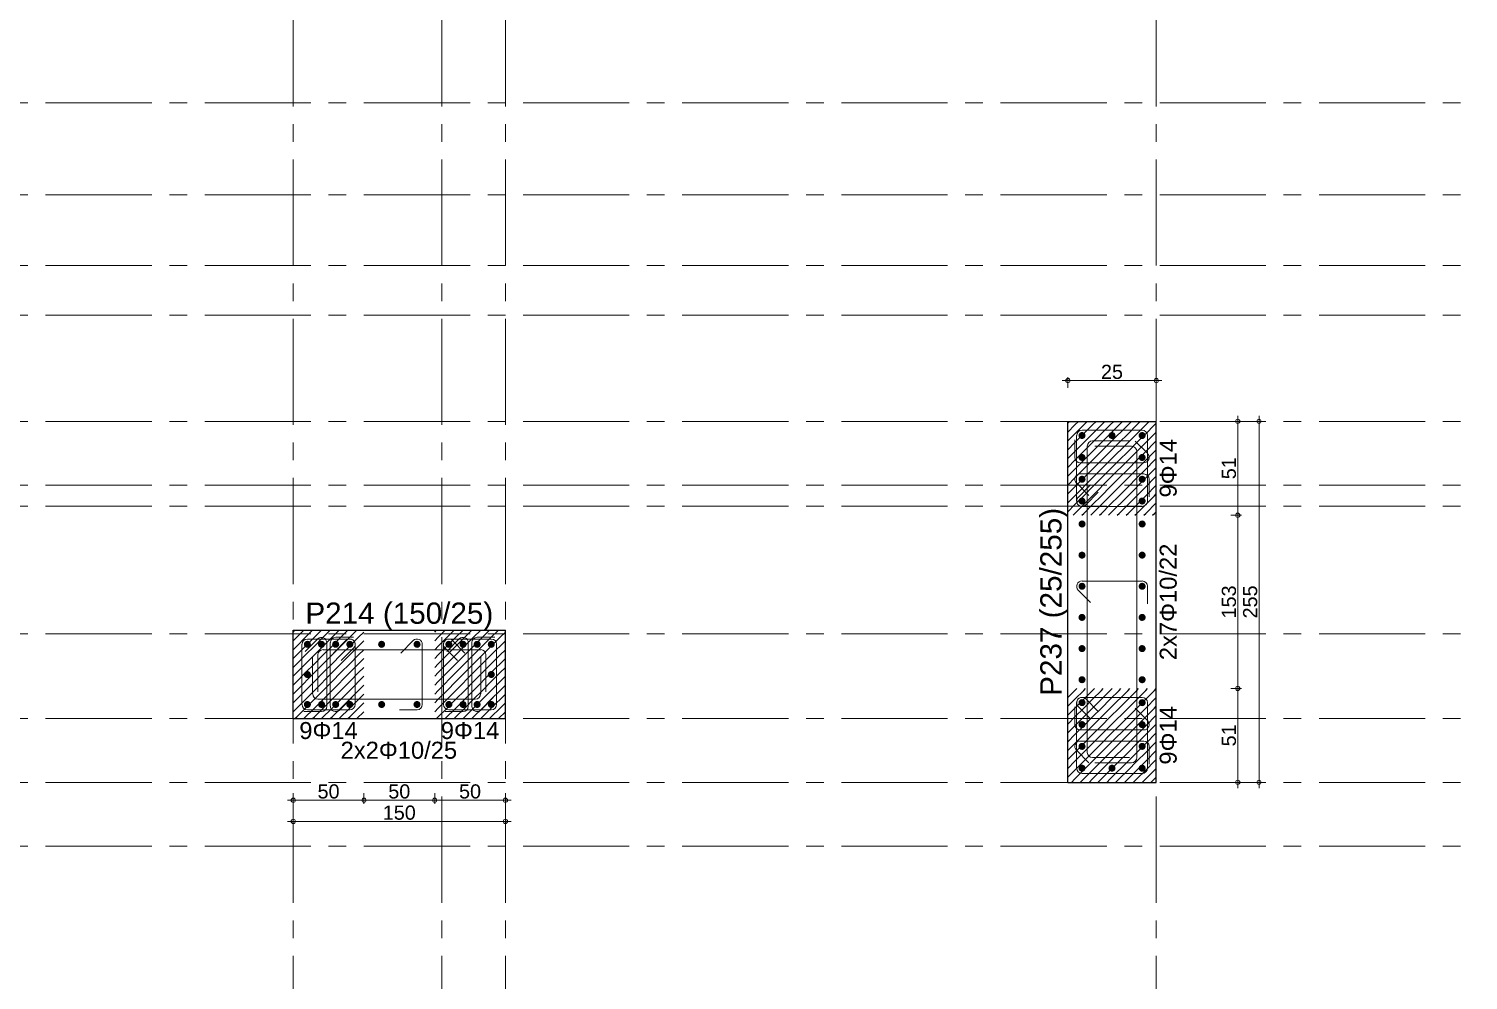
# Model space of a CAD drawing. Header units: millimetres. Extents: x 2232 to 85269, y -3593 to 5869.
# Drawn here: x 29453 to 30471, y 3782 to 4454 of the extents above; entities that cross this region are included whole.
import ezdxf

# ---------------------------------------------------------------- set-up
doc = ezdxf.new("R2010")
doc.units = ezdxf.units.MM
doc.linetypes.add('CENTER2', pattern=[112.5, 75, -12.5, 12.5, -12.5])
doc.linetypes.add('DASHDOT2', pattern=[12.7, 6.35, -3.175, 0, -3.175])
doc.layers.add('aks', color=251, linetype='DASHDOT2', lineweight=35)
for name, color, linetype in [('Donatı Yazısı', 7, 'Continuous'), ('Donatı Çizgisi', 7, 'Continuous'), ('Kolon', 7, 'Continuous'), ('Ölçülendirme', 7, 'Continuous')]:
    doc.layers.add(name, color=color, linetype=linetype)
doc.styles.add('arial_1_18', font='arial.ttf', dxfattribs={"height": 0.2})

# ---------------------------------------------------------------- blocks, each defined once
blk = doc.blocks.new('IDE999Entity6899')
at = {"layer": 'aks', "color": 250, "linetype": 'CENTER2', "lineweight": 5}
blk.add_lwpolyline([(19227.5, 200), (19227.5, 2530)], dxfattribs=at)
blk = doc.blocks.new('IDE999Entity6906')
at = {"layer": 'aks', "color": 250, "linetype": 'CENTER2', "lineweight": 5}
blk.add_lwpolyline([(19732.5, 200), (19732.5, 2530)], dxfattribs=at)
blk = doc.blocks.new('IDE999Entity6907')
at = {"layer": 'aks', "color": 250, "linetype": 'CENTER2', "lineweight": 5}
blk.add_lwpolyline([(19122.5, 200), (19122.5, 2530)], dxfattribs=at)
blk = doc.blocks.new('IDE999Entity6908')
at = {"layer": 'aks', "color": 250, "linetype": 'CENTER2', "lineweight": 5}
blk.add_lwpolyline([(19272.5, 200), (19272.5, 2530)], dxfattribs=at)

msp = doc.modelspace()

# ---------------------------------------------------------------- hatches: boundary and pattern name
at = {"layer": 'Donatı Çizgisi', "linetype": 'Continuous', "lineweight": 5}
h = msp.add_hatch(color=5, dxfattribs=at)
edge = h.paths.add_edge_path(flags=0)
edge.add_arc((30197.7, 4166.4), 2.5, 0, 360)
h = msp.add_hatch(color=5, dxfattribs=at)
edge = h.paths.add_edge_path(flags=0)
edge.add_arc((30218.9, 4166.4), 2.5, 0, 360)
h = msp.add_hatch(color=5, dxfattribs=at)
edge = h.paths.add_edge_path(flags=0)
edge.add_arc((30240.2, 4166.4), 2.5, 0, 360)
h = msp.add_hatch(color=5, dxfattribs=at)
edge = h.paths.add_edge_path(flags=0)
edge.add_arc((30197.7, 4150.9), 2.5, 0, 360)
h = msp.add_hatch(color=5, dxfattribs=at)
edge = h.paths.add_edge_path(flags=0)
edge.add_arc((30240.2, 4150.9), 2.5, 0, 360)
h = msp.add_hatch(color=5, dxfattribs=at)
edge = h.paths.add_edge_path(flags=0)
edge.add_arc((30197.7, 4135.5), 2.5, 0, 360)
h = msp.add_hatch(color=5, dxfattribs=at)
edge = h.paths.add_edge_path(flags=0)
edge.add_arc((30240.2, 4135.5), 2.5, 0, 360)
h = msp.add_hatch(color=5, dxfattribs=at)
edge = h.paths.add_edge_path(flags=0)
edge.add_arc((30197.7, 4120.1), 2.5, 0, 360)
h = msp.add_hatch(color=5, dxfattribs=at)
edge = h.paths.add_edge_path(flags=0)
edge.add_arc((30240.2, 4120.1), 2.5, 0, 360)
h = msp.add_hatch(color=5, dxfattribs=at)
edge = h.paths.add_edge_path(flags=0)
edge.add_arc((30197.7, 4103.9), 2.5, 0, 360)
h = msp.add_hatch(color=5, dxfattribs=at)
edge = h.paths.add_edge_path(flags=0)
edge.add_arc((30240.2, 4103.9), 2.5, 0, 360)
h = msp.add_hatch(color=5, dxfattribs=at)
edge = h.paths.add_edge_path(flags=0)
edge.add_arc((30197.7, 4081.9), 2.5, 0, 360)
h = msp.add_hatch(color=5, dxfattribs=at)
edge = h.paths.add_edge_path(flags=0)
edge.add_arc((30240.2, 4081.9), 2.5, 0, 360)
h = msp.add_hatch(color=5, dxfattribs=at)
edge = h.paths.add_edge_path(flags=0)
edge.add_arc((30197.7, 4059.9), 2.5, 0, 360)
h = msp.add_hatch(color=5, dxfattribs=at)
edge = h.paths.add_edge_path(flags=0)
edge.add_arc((30240.2, 4059.9), 2.5, 0, 360)
h = msp.add_hatch(color=5, dxfattribs=at)
edge = h.paths.add_edge_path(flags=0)
edge.add_arc((30197.7, 4037.9), 2.5, 0, 360)
h = msp.add_hatch(color=5, dxfattribs=at)
edge = h.paths.add_edge_path(flags=0)
edge.add_arc((30240.2, 4037.9), 2.5, 0, 360)
h = msp.add_hatch(color=5, dxfattribs=at)
edge = h.paths.add_edge_path(flags=0)
edge.add_arc((29650.2, 4018.9), 2.5, 0, 360)
h = msp.add_hatch(color=5, dxfattribs=at)
edge = h.paths.add_edge_path(flags=0)
edge.add_arc((29660.2, 4018.9), 2.5, 0, 360)
h = msp.add_hatch(color=5, dxfattribs=at)
edge = h.paths.add_edge_path(flags=0)
edge.add_arc((29670.2, 4018.9), 2.5, 0, 360)
h = msp.add_hatch(color=5, dxfattribs=at)
edge = h.paths.add_edge_path(flags=0)
edge.add_arc((29680.2, 4018.9), 2.5, 0, 360)
h = msp.add_hatch(color=5, dxfattribs=at)
edge = h.paths.add_edge_path(flags=0)
edge.add_arc((29702.7, 4018.9), 2.5, 0, 360)
h = msp.add_hatch(color=5, dxfattribs=at)
edge = h.paths.add_edge_path(flags=0)
edge.add_arc((29727.7, 4018.9), 2.5, 0, 360)
h = msp.add_hatch(color=5, dxfattribs=at)
edge = h.paths.add_edge_path(flags=0)
edge.add_arc((29750.2, 4018.9), 2.5, 0, 360)
h = msp.add_hatch(color=5, dxfattribs=at)
edge = h.paths.add_edge_path(flags=0)
edge.add_arc((29760.2, 4018.9), 2.5, 0, 360)
h = msp.add_hatch(color=5, dxfattribs=at)
edge = h.paths.add_edge_path(flags=0)
edge.add_arc((29770.2, 4018.9), 2.5, 0, 360)
h = msp.add_hatch(color=5, dxfattribs=at)
edge = h.paths.add_edge_path(flags=0)
edge.add_arc((29780.2, 4018.9), 2.5, 0, 360)
h = msp.add_hatch(color=5, dxfattribs=at)
edge = h.paths.add_edge_path(flags=0)
edge.add_arc((30197.7, 4015.9), 2.5, 0, 360)
h = msp.add_hatch(color=5, dxfattribs=at)
edge = h.paths.add_edge_path(flags=0)
edge.add_arc((30240.2, 4015.9), 2.5, 0, 360)
h = msp.add_hatch(color=5, dxfattribs=at)
edge = h.paths.add_edge_path(flags=0)
edge.add_arc((29650.2, 3997.6), 2.5, 0, 360)
h = msp.add_hatch(color=5, dxfattribs=at)
edge = h.paths.add_edge_path(flags=0)
edge.add_arc((29780.2, 3997.6), 2.5, 0, 360)
h = msp.add_hatch(color=5, dxfattribs=at)
edge = h.paths.add_edge_path(flags=0)
edge.add_arc((30197.7, 3993.9), 2.5, 0, 360)
h = msp.add_hatch(color=5, dxfattribs=at)
edge = h.paths.add_edge_path(flags=0)
edge.add_arc((30240.2, 3993.9), 2.5, 0, 360)
h = msp.add_hatch(color=5, dxfattribs=at)
edge = h.paths.add_edge_path(flags=0)
edge.add_arc((29650.2, 3976.4), 2.5, 0, 360)
h = msp.add_hatch(color=5, dxfattribs=at)
edge = h.paths.add_edge_path(flags=0)
edge.add_arc((29660.2, 3976.4), 2.5, 0, 360)
h = msp.add_hatch(color=5, dxfattribs=at)
edge = h.paths.add_edge_path(flags=0)
edge.add_arc((29670.2, 3976.4), 2.5, 0, 360)
h = msp.add_hatch(color=5, dxfattribs=at)
edge = h.paths.add_edge_path(flags=0)
edge.add_arc((29680.2, 3976.4), 2.5, 0, 360)
h = msp.add_hatch(color=5, dxfattribs=at)
edge = h.paths.add_edge_path(flags=0)
edge.add_arc((29702.7, 3976.4), 2.5, 0, 360)
h = msp.add_hatch(color=5, dxfattribs=at)
edge = h.paths.add_edge_path(flags=0)
edge.add_arc((29727.7, 3976.4), 2.5, 0, 360)
h = msp.add_hatch(color=5, dxfattribs=at)
edge = h.paths.add_edge_path(flags=0)
edge.add_arc((29750.2, 3976.4), 2.5, 0, 360)
h = msp.add_hatch(color=5, dxfattribs=at)
edge = h.paths.add_edge_path(flags=0)
edge.add_arc((29760.2, 3976.4), 2.5, 0, 360)
h = msp.add_hatch(color=5, dxfattribs=at)
edge = h.paths.add_edge_path(flags=0)
edge.add_arc((29770.2, 3976.4), 2.5, 0, 360)
h = msp.add_hatch(color=5, dxfattribs=at)
edge = h.paths.add_edge_path(flags=0)
edge.add_arc((29780.2, 3976.4), 2.5, 0, 360)
h = msp.add_hatch(color=5, dxfattribs=at)
edge = h.paths.add_edge_path(flags=0)
edge.add_arc((30197.7, 3977.7), 2.5, 0, 360)
h = msp.add_hatch(color=5, dxfattribs=at)
edge = h.paths.add_edge_path(flags=0)
edge.add_arc((30240.2, 3977.7), 2.5, 0, 360)
h = msp.add_hatch(color=5, dxfattribs=at)
edge = h.paths.add_edge_path(flags=0)
edge.add_arc((30197.7, 3962.2), 2.5, 0, 360)
h = msp.add_hatch(color=5, dxfattribs=at)
edge = h.paths.add_edge_path(flags=0)
edge.add_arc((30240.2, 3962.2), 2.5, 0, 360)
h = msp.add_hatch(color=5, dxfattribs=at)
edge = h.paths.add_edge_path(flags=0)
edge.add_arc((30197.7, 3946.8), 2.5, 0, 360)
h = msp.add_hatch(color=5, dxfattribs=at)
edge = h.paths.add_edge_path(flags=0)
edge.add_arc((30240.2, 3946.8), 2.5, 0, 360)
h = msp.add_hatch(color=5, dxfattribs=at)
edge = h.paths.add_edge_path(flags=0)
edge.add_arc((30197.7, 3931.4), 2.5, 0, 360)
h = msp.add_hatch(color=5, dxfattribs=at)
edge = h.paths.add_edge_path(flags=0)
edge.add_arc((30218.9, 3931.4), 2.5, 0, 360)
h = msp.add_hatch(color=5, dxfattribs=at)
edge = h.paths.add_edge_path(flags=0)
edge.add_arc((30240.2, 3931.4), 2.5, 0, 360)

# ---------------------------------------------------------------- linework, layer by layer
at = {"layer": 'aks', "color": 250, "linetype": 'CENTER2', "lineweight": 5}
for points in [[(28790.2, 4401.4), (32050.2, 4401.4)], [(28790.2, 4336.4), (32050.2, 4336.4)], [(28790.2, 4286.4), (32050.2, 4286.4)], [(28790.2, 4251.4), (32050.2, 4251.4)], [(28790.2, 4176.4), (32050.2, 4176.4)], [(28790.2, 4131.4), (32050.2, 4131.4)], [(28790.2, 4116.4), (32050.2, 4116.4)], [(28790.2, 4026.4), (32050.2, 4026.4)], [(28790.2, 3966.4), (32050.2, 3966.4)], [(28790.2, 3921.4), (32050.2, 3921.4)], [(28790.2, 3876.4), (32050.2, 3876.4)]]:
    msp.add_lwpolyline(points, dxfattribs=at)
at = {"layer": 'Donatı Çizgisi', "color": 1, "linetype": 'Continuous', "lineweight": 5}
for points in [[(30192.7, 4150.9), (30192.7, 4163.4)], [(30205.2, 4162.6), (30231.2, 4162.6)], [(30235.2, 4162.4), (30244.1, 4153.6)], [(30201.4, 3942.6), (30201.4, 4158.9)], [(30232.7, 4158.9), (30206.7, 4158.9)], [(30236.4, 3938.9), (30236.4, 4155.1)], [(30241.4, 4147.2), (30196.4, 4147.2)], [(30202.6, 4124), (30193.8, 4132.9)], [(30196.4, 4139.3), (30241.4, 4139.3)], [(30245.2, 4135.5), (30245.2, 4123)], [(30197.7, 4063.6), (30240.2, 4063.6)], [(30243.9, 4059.9), (30243.9, 4047.4)], [(30203.8, 4048.4), (30195, 4057.2)], [(29648.7, 4013.9), (29657.5, 4022.8)], [(29663.9, 4020.1), (29663.9, 3975.1)], [(29666.4, 3975.1), (29666.4, 4020.1)], [(29670.2, 4023.9), (29682.7, 4023.9)], [(29716.2, 4012.7), (29725, 4021.5)], [(29731.4, 4018.9), (29731.4, 3976.4)], [(29748.7, 4013.9), (29757.5, 4022.8)], [(29763.9, 4020.1), (29763.9, 3975.1)], [(29766.4, 3975.1), (29766.4, 4020.1)], [(29770.2, 4023.9), (29782.7, 4023.9)], [(29653.9, 4009.9), (29653.9, 3983.9)], [(29657.7, 3985.4), (29657.7, 4011.4)], [(29661.4, 4015.1), (29772.7, 4015.1)], [(29772.7, 3983.9), (29772.7, 4009.9)], [(29776.4, 4011.4), (29776.4, 3985.4)], [(29657.7, 3980.1), (29768.9, 3980.1)], [(29681.6, 3981.3), (29672.8, 3972.5)], [(29781.6, 3981.3), (29772.8, 3972.5)], [(29660.2, 3971.4), (29647.7, 3971.4)], [(29727.7, 3972.6), (29715.2, 3972.6)], [(29760.2, 3971.4), (29747.7, 3971.4)], [(30192.7, 3962.2), (30192.7, 3974.7)], [(30235.2, 3973.7), (30244.1, 3964.9)], [(30241.4, 3958.5), (30196.4, 3958.5)], [(30196.4, 3950.6), (30241.4, 3950.6)], [(30202.6, 3935.3), (30193.8, 3944.2)], [(30231.2, 3938.9), (30205.2, 3938.9)], [(30245.2, 3946.8), (30245.2, 3934.3)], [(30206.7, 3935.1), (30232.7, 3935.1)]]:
    msp.add_lwpolyline(points, dxfattribs=at)
at = {"layer": 'Donatı Çizgisi', "color": 5, "linetype": 'Continuous', "lineweight": 5}
for points in [[(30193.9, 4120.1), (30193.9, 4166.4)], [(30197.7, 4170.1), (30240.2, 4170.1)], [(30243.9, 4166.4), (30243.9, 4120.1)], [(30195, 4122.7), (30203.8, 4131.6)], [(30209.1, 4126.3), (30200.3, 4117.4)], [(30240.2, 4116.3), (30197.7, 4116.3)], [(29646.4, 4018.9), (29646.4, 3976.4)], [(29680.2, 4022.6), (29650.2, 4022.6)], [(29677.5, 4021.5), (29668.7, 4012.7)], [(29683.9, 3976.4), (29683.9, 4018.9)], [(29746.4, 3976.4), (29746.4, 4018.9)], [(29750.2, 4022.6), (29780.2, 4022.6)], [(29752.8, 4021.5), (29761.6, 4012.7)], [(29783.9, 4018.9), (29783.9, 3976.4)], [(29674, 4007.4), (29682.8, 4016.2)], [(29756.3, 4007.4), (29747.5, 4016.2)], [(30240.2, 3981.4), (30197.7, 3981.4)], [(30209.1, 3971.5), (30200.3, 3980.3)], [(29650.2, 3972.6), (29680.2, 3972.6)], [(29780.2, 3972.6), (29750.2, 3972.6)], [(30193.9, 3977.7), (30193.9, 3931.4)], [(30195, 3975), (30203.8, 3966.2)], [(30243.9, 3931.4), (30243.9, 3977.7)], [(30197.7, 3927.6), (30240.2, 3927.6)]]:
    msp.add_lwpolyline(points, dxfattribs=at)
for centre, start, end in [((30197.7, 4166.4), 90, 180), ((30240.2, 4166.4), 0, 90), ((30197.7, 4120.1), 135, 270), ((30197.7, 4120.1), 180, 315), ((30240.2, 4120.1), 270, 0), ((29650.2, 4018.9), 90, 180), ((29680.2, 4018.9), 0, 135), ((29680.2, 4018.9), 315, 90), ((29750.2, 4018.9), 90, 225), ((29750.2, 4018.9), 45, 180), ((29780.2, 4018.9), 0, 90), ((30197.7, 3977.7), 45, 180), ((30197.7, 3977.7), 90, 225), ((30240.2, 3977.7), 0, 90), ((29650.2, 3976.4), 180, 270), ((29680.2, 3976.4), 270, 0), ((29750.2, 3976.4), 180, 270), ((29780.2, 3976.4), 270, 0), ((30197.7, 3931.4), 180, 270), ((30240.2, 3931.4), 270, 0)]:
    msp.add_arc(centre, 3.75, start, end, dxfattribs=at)
at = {"layer": 'Donatı Çizgisi', "color": 1, "linetype": 'Continuous', "lineweight": 5}
for centre, start, end in [((30205.2, 4158.9), 90, 180), ((30196.4, 4150.9), 180, 270), ((30232.7, 4155.1), 0, 90), ((30241.4, 4150.9), 270, 45), ((30196.4, 4135.5), 90, 225), ((30241.4, 4135.5), 0, 90), ((30197.7, 4059.9), 90, 225), ((30240.2, 4059.9), 0, 90), ((29660.2, 4020.1), 0, 135), ((29670.2, 4020.1), 90, 180), ((29727.7, 4018.9), 0, 135), ((29760.2, 4020.1), 0, 135), ((29770.2, 4020.1), 90, 180), ((29661.4, 4011.4), 90, 180), ((29772.7, 4011.4), 0, 90), ((29657.7, 3983.9), 180, 270), ((29768.9, 3983.9), 270, 0), ((29660.2, 3975.1), 270, 0), ((29670.2, 3975.1), 180, 315), ((29727.7, 3976.4), 270, 0), ((29760.2, 3975.1), 270, 0), ((29770.2, 3975.1), 180, 315), ((30196.4, 3962.2), 180, 270), ((30241.4, 3962.2), 270, 45), ((30196.4, 3946.8), 90, 225), ((30241.4, 3946.8), 0, 90), ((30205.2, 3942.6), 180, 270), ((30232.7, 3938.9), 270, 0)]:
    msp.add_arc(centre, 3.75, start, end, dxfattribs=at)
at = {"layer": 'Kolon', "color": 251, "linetype": 'Continuous', "lineweight": -3}
for points in [[(30187.7, 4175.1), (30188.9, 4176.4)], [(30187.7, 4168.8), (30192.7, 4173.9)], [(30192.7, 4173.9), (30195.2, 4176.4)], [(30192.7, 4161.4), (30205.2, 4173.9)], [(30192.7, 4167.6), (30198.9, 4173.9)], [(30198.9, 4173.9), (30201.4, 4176.4)], [(30205.2, 4173.9), (30207.7, 4176.4)], [(30205.2, 4161.4), (30217.7, 4173.9)], [(30205.2, 4167.6), (30211.4, 4173.9)], [(30211.4, 4173.9), (30213.9, 4176.4)], [(30217.7, 4173.9), (30220.2, 4176.4)], [(30217.7, 4161.4), (30230.2, 4173.9)], [(30217.7, 4167.6), (30223.9, 4173.9)], [(30223.9, 4173.9), (30226.4, 4176.4)], [(30230.2, 4173.9), (30232.7, 4176.4)], [(30230.2, 4161.4), (30242.7, 4173.9)], [(30230.2, 4167.6), (30236.4, 4173.9)], [(30236.4, 4173.9), (30238.9, 4176.4)], [(30242.7, 4173.9), (30245.2, 4176.4)], [(30242.7, 4167.6), (30248.9, 4173.9)], [(30248.9, 4173.9), (30250.2, 4175.1)], [(30187.7, 4162.6), (30192.7, 4167.6)], [(30187.7, 4156.3), (30192.7, 4161.4)], [(30192.7, 4148.9), (30205.2, 4161.4)], [(30192.7, 4155.1), (30198.9, 4161.4)], [(30198.9, 4161.4), (30205.2, 4167.6)], [(30205.2, 4148.9), (30217.7, 4161.4)], [(30205.2, 4155.1), (30211.4, 4161.4)], [(30211.4, 4161.4), (30217.7, 4167.6)], [(30217.7, 4148.9), (30230.2, 4161.4)], [(30217.7, 4155.1), (30223.9, 4161.4)], [(30223.9, 4161.4), (30230.2, 4167.6)], [(30230.2, 4148.9), (30242.7, 4161.4)], [(30230.2, 4155.1), (30236.4, 4161.4)], [(30236.4, 4161.4), (30242.7, 4167.6)], [(30242.7, 4161.4), (30250.2, 4168.8)], [(30242.7, 4155.1), (30248.9, 4161.4)], [(30248.9, 4161.4), (30250.2, 4162.6)], [(30187.7, 4150.1), (30192.7, 4155.1)], [(30198.9, 4148.9), (30205.2, 4155.1)], [(30211.4, 4148.9), (30217.7, 4155.1)], [(30223.9, 4148.9), (30230.2, 4155.1)], [(30236.4, 4148.9), (30242.7, 4155.1)], [(30242.7, 4148.9), (30250.2, 4156.3)], [(30187.7, 4143.8), (30192.7, 4148.9)], [(30187.7, 4137.6), (30192.7, 4142.6)], [(30192.7, 4136.4), (30205.2, 4148.9)], [(30192.7, 4142.6), (30198.9, 4148.9)], [(30198.9, 4136.4), (30205.2, 4142.6)], [(30205.2, 4136.4), (30217.7, 4148.9)], [(30205.2, 4142.6), (30211.4, 4148.9)], [(30211.4, 4136.4), (30217.7, 4142.6)], [(30217.7, 4136.4), (30230.2, 4148.9)], [(30217.7, 4142.6), (30223.9, 4148.9)], [(30223.9, 4136.4), (30230.2, 4142.6)], [(30230.2, 4136.4), (30242.7, 4148.9)], [(30230.2, 4142.6), (30236.4, 4148.9)], [(30236.4, 4136.4), (30242.7, 4142.6)], [(30242.7, 4142.6), (30248.9, 4148.9)], [(30242.7, 4136.4), (30250.2, 4143.8)], [(30248.9, 4148.9), (30250.2, 4150.1)], [(30187.7, 4131.3), (30192.7, 4136.4)], [(30192.7, 4123.9), (30205.2, 4136.4)], [(30192.7, 4130.1), (30198.9, 4136.4)], [(30205.2, 4123.9), (30217.7, 4136.4)], [(30205.2, 4130.1), (30211.4, 4136.4)], [(30217.7, 4123.9), (30230.2, 4136.4)], [(30217.7, 4130.1), (30223.9, 4136.4)], [(30230.2, 4123.9), (30242.7, 4136.4)], [(30230.2, 4130.1), (30236.4, 4136.4)], [(30242.7, 4130.1), (30248.9, 4136.4)], [(30242.7, 4123.9), (30250.2, 4131.3)], [(30248.9, 4136.4), (30250.2, 4137.6)], [(30187.7, 4125.1), (30192.7, 4130.1)], [(30187.7, 4118.8), (30192.7, 4123.9)], [(30192.7, 4111.4), (30205.2, 4123.9)], [(30192.7, 4117.6), (30198.9, 4123.9)], [(30198.9, 4123.9), (30205.2, 4130.1)], [(30205.2, 4111.4), (30217.7, 4123.9)], [(30205.2, 4117.6), (30211.4, 4123.9)], [(30211.4, 4123.9), (30217.7, 4130.1)], [(30217.7, 4111.4), (30230.2, 4123.9)], [(30217.7, 4117.6), (30223.9, 4123.9)], [(30223.9, 4123.9), (30230.2, 4130.1)], [(30230.2, 4111.4), (30242.7, 4123.9)], [(30230.2, 4117.6), (30236.4, 4123.9)], [(30236.4, 4123.9), (30242.7, 4130.1)], [(30242.7, 4117.6), (30248.9, 4123.9)], [(30248.9, 4123.9), (30250.2, 4125.1)], [(30187.7, 4112.6), (30192.7, 4117.6)], [(30191.4, 4110.1), (30192.7, 4111.4)], [(30197.6, 4110.1), (30198.9, 4111.4)], [(30198.9, 4111.4), (30205.2, 4117.6)], [(30203.9, 4110.1), (30205.2, 4111.4)], [(30210.1, 4110.1), (30211.4, 4111.4)], [(30211.4, 4111.4), (30217.7, 4117.6)], [(30216.4, 4110.1), (30217.7, 4111.4)], [(30222.6, 4110.1), (30223.9, 4111.4)], [(30223.9, 4111.4), (30230.2, 4117.6)], [(30228.9, 4110.1), (30230.2, 4111.4)], [(30235.1, 4110.1), (30236.4, 4111.4)], [(30236.4, 4111.4), (30242.7, 4117.6)], [(30241.4, 4110.1), (30242.7, 4111.4)], [(30242.7, 4111.4), (30250.2, 4118.8)], [(30247.6, 4110.1), (30248.9, 4111.4)], [(30248.9, 4111.4), (30250.2, 4112.6)], [(29640.2, 4027.6), (29641.4, 4028.9)], [(29642.7, 4023.9), (29647.7, 4028.9)], [(29648.9, 4023.9), (29653.9, 4028.9)], [(29655.2, 4023.9), (29660.2, 4028.9)], [(29661.4, 4023.9), (29666.4, 4028.9)], [(29667.7, 4023.9), (29672.7, 4028.9)], [(29673.9, 4023.9), (29678.9, 4028.9)], [(29680.2, 4023.9), (29685.2, 4028.9)], [(29740.2, 4027.6), (29741.4, 4028.9)], [(29742.7, 4023.9), (29747.7, 4028.9)], [(29748.9, 4023.9), (29753.9, 4028.9)], [(29755.2, 4023.9), (29760.2, 4028.9)], [(29761.4, 4023.9), (29766.4, 4028.9)], [(29767.7, 4023.9), (29772.7, 4028.9)], [(29773.9, 4023.9), (29778.9, 4028.9)], [(29780.2, 4023.9), (29785.2, 4028.9)], [(29640.2, 4021.3), (29642.7, 4023.9)], [(29642.7, 4011.4), (29655.2, 4023.9)], [(29642.7, 4017.6), (29648.9, 4023.9)], [(29655.2, 4011.4), (29667.7, 4023.9)], [(29655.2, 4017.6), (29661.4, 4023.9)], [(29667.7, 4011.4), (29680.2, 4023.9)], [(29667.7, 4017.6), (29673.9, 4023.9)], [(29680.2, 4017.6), (29686.4, 4023.9)], [(29680.2, 4011.4), (29690.2, 4021.3)], [(29686.4, 4023.9), (29690.2, 4027.6)], [(29740.2, 4021.3), (29742.7, 4023.9)], [(29742.7, 4011.4), (29755.2, 4023.9)], [(29742.7, 4017.6), (29748.9, 4023.9)], [(29755.2, 4011.4), (29767.7, 4023.9)], [(29755.2, 4017.6), (29761.4, 4023.9)], [(29767.7, 4011.4), (29780.2, 4023.9)], [(29767.7, 4017.6), (29773.9, 4023.9)], [(29780.2, 4017.6), (29786.4, 4023.9)], [(29780.2, 4011.4), (29790.2, 4021.3)], [(29786.4, 4023.9), (29790.2, 4027.6)], [(29640.2, 4015.1), (29642.7, 4017.6)], [(29640.2, 4008.8), (29642.7, 4011.4)], [(29642.7, 3998.9), (29655.2, 4011.4)], [(29642.7, 4005.1), (29648.9, 4011.4)], [(29648.9, 4011.4), (29655.2, 4017.6)], [(29655.2, 3998.9), (29667.7, 4011.4)], [(29655.2, 4005.1), (29661.4, 4011.4)], [(29661.4, 4011.4), (29667.7, 4017.6)], [(29667.7, 3998.9), (29680.2, 4011.4)], [(29667.7, 4005.1), (29673.9, 4011.4)], [(29673.9, 4011.4), (29680.2, 4017.6)], [(29680.2, 4005.1), (29686.4, 4011.4)], [(29680.2, 3998.9), (29690.2, 4008.8)], [(29686.4, 4011.4), (29690.2, 4015.1)], [(29740.2, 4015.1), (29742.7, 4017.6)], [(29740.2, 4008.8), (29742.7, 4011.4)], [(29742.7, 3998.9), (29755.2, 4011.4)], [(29742.7, 4005.1), (29748.9, 4011.4)], [(29748.9, 4011.4), (29755.2, 4017.6)], [(29755.2, 3998.9), (29767.7, 4011.4)], [(29755.2, 4005.1), (29761.4, 4011.4)], [(29761.4, 4011.4), (29767.7, 4017.6)], [(29767.7, 3998.9), (29780.2, 4011.4)], [(29767.7, 4005.1), (29773.9, 4011.4)], [(29773.9, 4011.4), (29780.2, 4017.6)], [(29780.2, 4005.1), (29786.4, 4011.4)], [(29780.2, 3998.9), (29790.2, 4008.8)], [(29786.4, 4011.4), (29790.2, 4015.1)], [(29640.2, 4002.6), (29642.7, 4005.1)], [(29640.2, 3996.3), (29642.7, 3998.9)], [(29642.7, 3986.4), (29655.2, 3998.9)], [(29642.7, 3992.6), (29648.9, 3998.9)], [(29648.9, 3998.9), (29655.2, 4005.1)], [(29655.2, 3986.4), (29667.7, 3998.9)], [(29655.2, 3992.6), (29661.4, 3998.9)], [(29661.4, 3998.9), (29667.7, 4005.1)], [(29667.7, 3986.4), (29680.2, 3998.9)], [(29667.7, 3992.6), (29673.9, 3998.9)], [(29673.9, 3998.9), (29680.2, 4005.1)], [(29680.2, 3992.6), (29686.4, 3998.9)], [(29686.4, 3998.9), (29690.2, 4002.6)], [(29740.2, 4002.6), (29742.7, 4005.1)], [(29740.2, 3996.3), (29742.7, 3998.9)], [(29742.7, 3986.4), (29755.2, 3998.9)], [(29742.7, 3992.6), (29748.9, 3998.9)], [(29748.9, 3998.9), (29755.2, 4005.1)], [(29755.2, 3986.4), (29767.7, 3998.9)], [(29755.2, 3992.6), (29761.4, 3998.9)], [(29761.4, 3998.9), (29767.7, 4005.1)], [(29767.7, 3986.4), (29780.2, 3998.9)], [(29767.7, 3992.6), (29773.9, 3998.9)], [(29773.9, 3998.9), (29780.2, 4005.1)], [(29780.2, 3992.6), (29786.4, 3998.9)], [(29786.4, 3998.9), (29790.2, 4002.6)], [(29640.2, 3990.1), (29642.7, 3992.6)], [(29648.9, 3986.4), (29655.2, 3992.6)], [(29661.4, 3986.4), (29667.7, 3992.6)], [(29673.9, 3986.4), (29680.2, 3992.6)], [(29680.2, 3986.4), (29690.2, 3996.3)], [(29686.4, 3986.4), (29690.2, 3990.1)], [(29740.2, 3990.1), (29742.7, 3992.6)], [(29748.9, 3986.4), (29755.2, 3992.6)], [(29761.4, 3986.4), (29767.7, 3992.6)], [(29773.9, 3986.4), (29780.2, 3992.6)], [(29780.2, 3986.4), (29790.2, 3996.3)], [(29786.4, 3986.4), (29790.2, 3990.1)], [(29640.2, 3983.8), (29642.7, 3986.4)], [(29640.2, 3977.6), (29642.7, 3980.1)], [(29642.7, 3973.9), (29655.2, 3986.4)], [(29642.7, 3980.1), (29648.9, 3986.4)], [(29648.9, 3973.9), (29655.2, 3980.1)], [(29655.2, 3973.9), (29667.7, 3986.4)], [(29655.2, 3980.1), (29661.4, 3986.4)], [(29661.4, 3973.9), (29667.7, 3980.1)], [(29667.7, 3973.9), (29680.2, 3986.4)], [(29667.7, 3980.1), (29673.9, 3986.4)], [(29673.9, 3973.9), (29680.2, 3980.1)], [(29680.2, 3980.1), (29686.4, 3986.4)], [(29680.2, 3973.9), (29690.2, 3983.8)], [(29740.2, 3983.8), (29742.7, 3986.4)], [(29740.2, 3977.6), (29742.7, 3980.1)], [(29742.7, 3973.9), (29755.2, 3986.4)], [(29742.7, 3980.1), (29748.9, 3986.4)], [(29748.9, 3973.9), (29755.2, 3980.1)], [(29755.2, 3973.9), (29767.7, 3986.4)], [(29755.2, 3980.1), (29761.4, 3986.4)], [(29761.4, 3973.9), (29767.7, 3980.1)], [(29767.7, 3973.9), (29780.2, 3986.4)], [(29767.7, 3980.1), (29773.9, 3986.4)], [(29773.9, 3973.9), (29780.2, 3980.1)], [(29780.2, 3980.1), (29786.4, 3986.4)], [(29780.2, 3973.9), (29790.2, 3983.8)], [(30187.7, 3987.6), (30187.7, 3987.7)], [(30187.7, 3981.3), (30192.7, 3986.4)], [(30187.7, 3975.1), (30192.7, 3980.1)], [(30192.7, 3986.4), (30194, 3987.7)], [(30192.7, 3973.9), (30205.2, 3986.4)], [(30192.7, 3980.1), (30198.9, 3986.4)], [(30198.9, 3986.4), (30200.2, 3987.7)], [(30198.9, 3973.9), (30205.2, 3980.1)], [(30205.2, 3986.4), (30206.5, 3987.7)], [(30205.2, 3973.9), (30217.7, 3986.4)], [(30205.2, 3980.1), (30211.4, 3986.4)], [(30211.4, 3986.4), (30212.7, 3987.7)], [(30211.4, 3973.9), (30217.7, 3980.1)], [(30217.7, 3986.4), (30219, 3987.7)], [(30217.7, 3973.9), (30230.2, 3986.4)], [(30217.7, 3980.1), (30223.9, 3986.4)], [(30223.9, 3986.4), (30225.2, 3987.7)], [(30223.9, 3973.9), (30230.2, 3980.1)], [(30230.2, 3986.4), (30231.5, 3987.7)], [(30230.2, 3973.9), (30242.7, 3986.4)], [(30230.2, 3980.1), (30236.4, 3986.4)], [(30236.4, 3986.4), (30237.7, 3987.7)], [(30236.4, 3973.9), (30242.7, 3980.1)], [(30242.7, 3986.4), (30244, 3987.7)], [(30242.7, 3980.1), (30248.9, 3986.4)], [(30242.7, 3973.9), (30250.2, 3981.3)], [(30248.9, 3986.4), (30250.2, 3987.6)], [(29640.2, 3971.3), (29642.7, 3973.9)], [(29642.7, 3967.6), (29648.9, 3973.9)], [(29647.7, 3966.4), (29655.2, 3973.9)], [(29655.2, 3967.6), (29661.4, 3973.9)], [(29660.2, 3966.4), (29667.7, 3973.9)], [(29667.7, 3967.6), (29673.9, 3973.9)], [(29672.7, 3966.4), (29680.2, 3973.9)], [(29680.2, 3967.6), (29686.4, 3973.9)], [(29685.2, 3966.4), (29690.2, 3971.3)], [(29686.4, 3973.9), (29690.2, 3977.6)], [(29740.2, 3971.3), (29742.7, 3973.9)], [(29742.7, 3967.6), (29748.9, 3973.9)], [(29747.7, 3966.4), (29755.2, 3973.9)], [(29755.2, 3967.6), (29761.4, 3973.9)], [(29760.2, 3966.4), (29767.7, 3973.9)], [(29767.7, 3967.6), (29773.9, 3973.9)], [(29772.7, 3966.4), (29780.2, 3973.9)], [(29780.2, 3967.6), (29786.4, 3973.9)], [(29785.2, 3966.4), (29790.2, 3971.3)], [(29786.4, 3973.9), (29790.2, 3977.6)], [(30187.7, 3968.8), (30192.7, 3973.9)], [(30192.7, 3961.4), (30205.2, 3973.9)], [(30192.7, 3967.6), (30198.9, 3973.9)], [(30205.2, 3961.4), (30217.7, 3973.9)], [(30205.2, 3967.6), (30211.4, 3973.9)], [(30217.7, 3961.4), (30230.2, 3973.9)], [(30217.7, 3967.6), (30223.9, 3973.9)], [(30230.2, 3961.4), (30242.7, 3973.9)], [(30230.2, 3967.6), (30236.4, 3973.9)], [(30242.7, 3967.6), (30248.9, 3973.9)], [(30242.7, 3961.4), (30250.2, 3968.8)], [(30248.9, 3973.9), (30250.2, 3975.1)], [(29641.4, 3966.4), (29642.7, 3967.6)], [(29653.9, 3966.4), (29655.2, 3967.6)], [(29666.4, 3966.4), (29667.7, 3967.6)], [(29678.9, 3966.4), (29680.2, 3967.6)], [(29741.4, 3966.4), (29742.7, 3967.6)], [(29753.9, 3966.4), (29755.2, 3967.6)], [(29766.4, 3966.4), (29767.7, 3967.6)], [(29778.9, 3966.4), (29780.2, 3967.6)], [(30187.7, 3962.6), (30192.7, 3967.6)], [(30187.7, 3956.3), (30192.7, 3961.4)], [(30192.7, 3948.9), (30205.2, 3961.4)], [(30192.7, 3955.1), (30198.9, 3961.4)], [(30198.9, 3961.4), (30205.2, 3967.6)], [(30205.2, 3948.9), (30217.7, 3961.4)], [(30205.2, 3955.1), (30211.4, 3961.4)], [(30211.4, 3961.4), (30217.7, 3967.6)], [(30217.7, 3948.9), (30230.2, 3961.4)], [(30217.7, 3955.1), (30223.9, 3961.4)], [(30223.9, 3961.4), (30230.2, 3967.6)], [(30230.2, 3948.9), (30242.7, 3961.4)], [(30230.2, 3955.1), (30236.4, 3961.4)], [(30236.4, 3961.4), (30242.7, 3967.6)], [(30242.7, 3955.1), (30248.9, 3961.4)], [(30248.9, 3961.4), (30250.2, 3962.6)], [(30187.7, 3950.1), (30192.7, 3955.1)], [(30187.7, 3943.8), (30192.7, 3948.9)], [(30192.7, 3936.4), (30205.2, 3948.9)], [(30192.7, 3942.6), (30198.9, 3948.9)], [(30198.9, 3948.9), (30205.2, 3955.1)], [(30205.2, 3936.4), (30217.7, 3948.9)], [(30205.2, 3942.6), (30211.4, 3948.9)], [(30211.4, 3948.9), (30217.7, 3955.1)], [(30217.7, 3936.4), (30230.2, 3948.9)], [(30217.7, 3942.6), (30223.9, 3948.9)], [(30223.9, 3948.9), (30230.2, 3955.1)], [(30230.2, 3936.4), (30242.7, 3948.9)], [(30230.2, 3942.6), (30236.4, 3948.9)], [(30236.4, 3948.9), (30242.7, 3955.1)], [(30242.7, 3948.9), (30250.2, 3956.3)], [(30242.7, 3942.6), (30248.9, 3948.9)], [(30248.9, 3948.9), (30250.2, 3950.1)], [(30187.7, 3937.6), (30192.7, 3942.6)], [(30198.9, 3936.4), (30205.2, 3942.6)], [(30211.4, 3936.4), (30217.7, 3942.6)], [(30223.9, 3936.4), (30230.2, 3942.6)], [(30236.4, 3936.4), (30242.7, 3942.6)], [(30242.7, 3936.4), (30250.2, 3943.8)], [(30248.9, 3936.4), (30250.2, 3937.6)], [(30187.7, 3931.3), (30192.7, 3936.4)], [(30187.7, 3925.1), (30192.7, 3930.1)], [(30192.7, 3923.9), (30205.2, 3936.4)], [(30192.7, 3930.1), (30198.9, 3936.4)], [(30198.9, 3923.9), (30205.2, 3930.1)], [(30205.2, 3923.9), (30217.7, 3936.4)], [(30205.2, 3930.1), (30211.4, 3936.4)], [(30211.4, 3923.9), (30217.7, 3930.1)], [(30217.7, 3923.9), (30230.2, 3936.4)], [(30217.7, 3930.1), (30223.9, 3936.4)], [(30223.9, 3923.9), (30230.2, 3930.1)], [(30230.2, 3923.9), (30242.7, 3936.4)], [(30230.2, 3930.1), (30236.4, 3936.4)], [(30236.4, 3923.9), (30242.7, 3930.1)], [(30242.7, 3930.1), (30248.9, 3936.4)], [(30242.7, 3923.9), (30250.2, 3931.3)], [(30190.2, 3921.4), (30192.7, 3923.9)], [(30196.4, 3921.4), (30198.9, 3923.9)], [(30202.7, 3921.4), (30205.2, 3923.9)], [(30208.9, 3921.4), (30211.4, 3923.9)], [(30215.2, 3921.4), (30217.7, 3923.9)], [(30221.4, 3921.4), (30223.9, 3923.9)], [(30227.7, 3921.4), (30230.2, 3923.9)], [(30233.9, 3921.4), (30236.4, 3923.9)], [(30240.2, 3921.4), (30242.7, 3923.9)], [(30246.4, 3921.4), (30248.9, 3923.9)], [(30248.9, 3923.9), (30250.2, 3925.1)]]:
    msp.add_lwpolyline(points, dxfattribs=at)
at = {"layer": 'Kolon', "color": 33, "linetype": 'Continuous', "lineweight": -3}
for points in [[(30187.7, 3921.4), (30187.7, 4176.4)], [(30187.7, 4176.4), (30250.2, 4176.4)], [(30250.2, 3921.4), (30250.2, 4176.4)], [(29640.2, 4028.9), (29790.2, 4028.9)], [(29640.2, 3966.4), (29640.2, 4028.9)], [(29790.2, 3966.4), (29790.2, 4028.9)], [(29640.2, 3966.4), (29790.2, 3966.4)], [(30187.7, 3921.4), (30250.2, 3921.4)]]:
    msp.add_lwpolyline(points, dxfattribs=at)
at = {"layer": 'Ölçülendirme', "color": 5, "linetype": 'Continuous', "lineweight": 5}
for points in [[(30254.2, 4205.2), (30183.7, 4205.2)], [(30187.7, 4200.2), (30187.7, 4207.7)], [(30250.2, 4200.2), (30250.2, 4207.7)], [(30302.8, 4176.4), (30310.3, 4176.4)], [(30307.8, 3917.4), (30307.8, 4180.4)], [(30317.8, 4176.4), (30325.3, 4176.4)], [(30322.8, 3917.4), (30322.8, 4180.4)], [(30302.8, 4110.1), (30310.3, 4110.1)], [(30302.8, 3987.7), (30310.3, 3987.7)], [(30302.8, 3921.4), (30310.3, 3921.4)], [(30317.8, 3921.4), (30325.3, 3921.4)], [(29636.2, 3908.8), (29794.2, 3908.8)], [(29640.2, 3913.8), (29640.2, 3906.3)], [(29690.2, 3913.8), (29690.2, 3906.3)], [(29740.2, 3913.8), (29740.2, 3906.3)], [(29790.2, 3913.8), (29790.2, 3906.3)], [(29640.2, 3898.8), (29640.2, 3891.3)], [(29790.2, 3898.8), (29790.2, 3891.3)], [(29636.2, 3893.8), (29794.2, 3893.8)]]:
    msp.add_lwpolyline(points, dxfattribs=at)
for centre in [(30187.7, 4205.2), (30250.2, 4205.2), (30307.8, 4176.4), (30322.8, 4176.4), (30307.8, 4110.1), (30307.8, 3987.7), (30307.8, 3921.4), (30322.8, 3921.4), (29640.2, 3908.8), (29690.2, 3908.8), (29740.2, 3908.8), (29790.2, 3908.8), (29640.2, 3893.8), (29790.2, 3893.8)]:
    msp.add_circle(centre, 1.5, dxfattribs=at)

# ---------------------------------------------------------------- block references
at = {"layer": 'aks'}
for name in ['IDE999Entity6907', 'IDE999Entity6899', 'IDE999Entity6908', 'IDE999Entity6906']:
    msp.add_blockref(name, (10517.7, 2961.4), dxfattribs=at)

# ---------------------------------------------------------------- texts
at = {"layer": 'Donatı Yazısı', "color": 1, "linetype": 'Continuous', "lineweight": 5, "style": 'arial_1_18'}
for s, p in [('9Φ14', (30264.6, 4122.6)), ('2x7Φ10/22', (30264.6, 4007.7)), ('9Φ14', (30264.6, 3933.9))]:
    msp.add_text(s, height=12, rotation=90, dxfattribs=at).set_placement(p)
for s, p in [('9Φ14', (29644.5, 3952)), ('9Φ14', (29744.5, 3952)), ('2x2Φ10/25', (29673.7, 3938.1))]:
    msp.add_text(s, height=12, dxfattribs=at).set_placement(p)
at = {"layer": 'Kolon', "color": 1, "linetype": 'Continuous', "lineweight": 5, "style": 'arial_1_18'}
msp.add_text('P237 (25/255)', height=15, rotation=90, dxfattribs=at).set_placement((30183.2, 3982.5))
msp.add_text('P214 (150/25)', height=15, dxfattribs=at).set_placement((29648.8, 4033.4))
at = {"layer": 'Ölçülendirme', "color": 5, "linetype": 'Continuous', "lineweight": 5, "style": 'arial_1_18'}
for s, p in [('25', (30211.1, 4206.4)), ('50', (29657.4, 3910)), ('50', (29707.4, 3910)), ('50', (29757.4, 3910)), ('150', (29703.5, 3895))]:
    msp.add_text(s, height=10, dxfattribs=at).set_placement(p)
for s, p in [('51', (30306.5, 4135.5)), ('153', (30306.5, 4037.2)), ('255', (30321.5, 4037.2)), ('51', (30306.5, 3946.8))]:
    msp.add_text(s, height=10, rotation=90, dxfattribs=at).set_placement(p)

doc.saveas('drawing.dxf')
